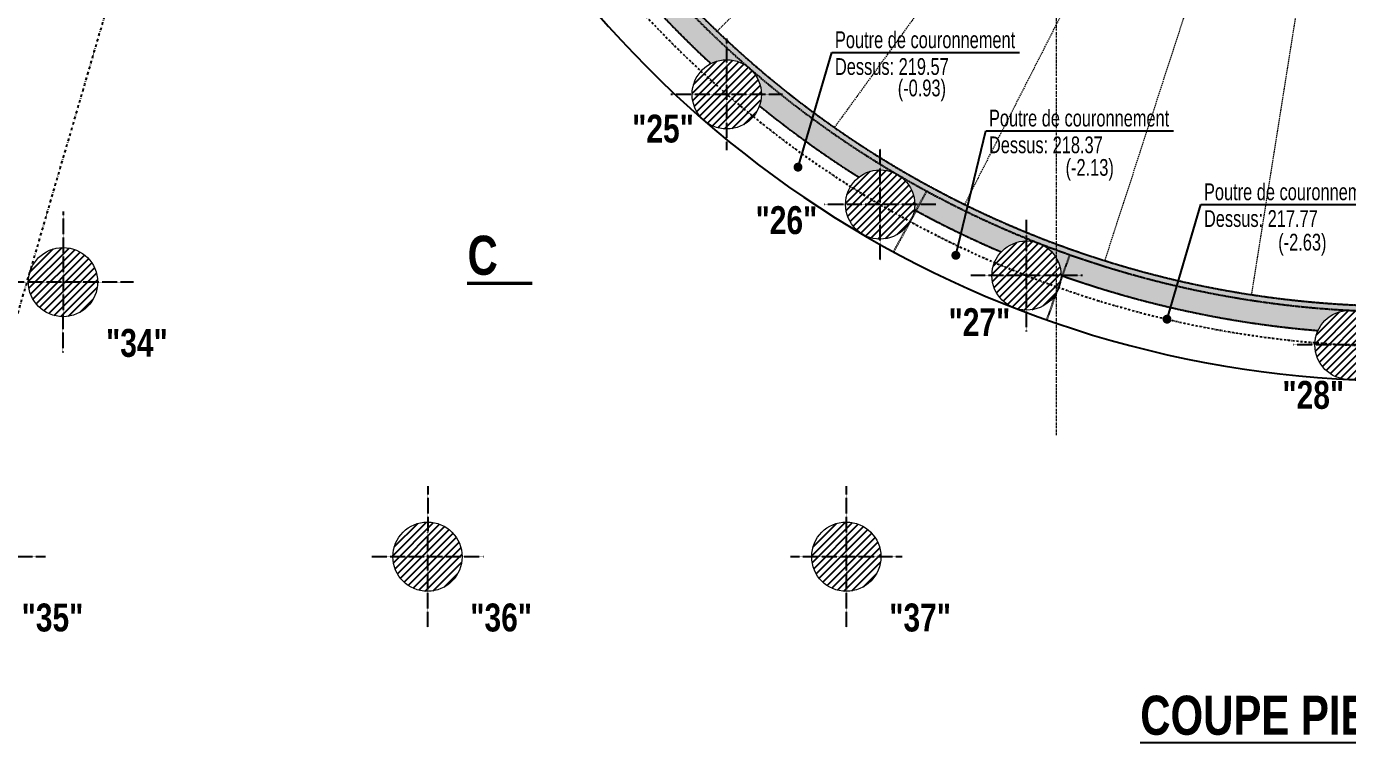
# Model space of a CAD drawing. Header units: millimetres. Extents: x -26249 to 60250, y -21218 to 23336.
# Drawn here: x -4869 to -3685, y 19034 to 19676 of the extents above; entities that cross this region are included whole.
import ezdxf
from ezdxf.enums import TextEntityAlignment as Align

# ---------------------------------------------------------------- set-up
doc = ezdxf.new("R2010")
doc.units = ezdxf.units.MM
for name, pattern in [('CACHEX2', [19.049999999999997, 12.7, -6.35]), ('Style de ligne -6', [1.0416400000000001, 0.625, -0.20828, 0.06943000000000005, -0.13893]), ('TIRETPTX2', [50.8, 25.4, -12.7, 0, -12.7])]:
    doc.linetypes.add(name, pattern=pattern)
for name, color, linetype in [('01_linteaux', 2, 'Continuous'), ('01_murs_sup', 2, 'CACHEX2'), ('01_poch_murs', 253, 'Continuous'), ('01_texte', 230, 'Continuous')]:
    doc.layers.add(name, color=color, linetype=linetype)
for name, color, linetype, lineweight in [('01_murs_coup', 5, 'Continuous', 60), ('01_PIEUX', 5, 'Continuous', 60), ('B Général', 7, 'Continuous', 5)]:
    doc.layers.add(name, color=color, linetype=linetype, lineweight=lineweight)
doc.styles.add('impact', font='impact.ttf')
doc.styles.add('MATTE_TXT', font='arial.ttf')

msp = doc.modelspace()

# ---------------------------------------------------------------- hatches: boundary and pattern name
at = {"layer": '01_murs_sup', "ltscale": 3}
h = msp.add_hatch(dxfattribs=at)
h.set_pattern_fill('DASH', color=256, scale=2.5, angle=135)
h.set_pattern_definition([(135, (-36463.22581601088, 30763.86066775618), (-11.22532015133644, 8.881784197001252e-16), [7.9375, -7.9375])])
h.paths.add_polyline_path([(-3654.464124882861, 19400.10324733657, 0.004762977334731491), (-3637.109016662338, 19399.93791961176), (-3637.109016662338, 19424.93791961176, -0.3601863127720151), (-4507.511875028997, 20145.4239801772), (-4510.86897418614, 20284.24160106926), (-4535.876283652511, 20284.24160106926), (-4532.981275953784, 20164.53167818957, -0.328755579086408), (-4511.15118572509, 20134.91896546706, -0.2553953403699329), (-4525.407047225241, 20108.83000562008, 0.0607162150579909), (-4450.856363100813, 19901.38174988124, -0.4496334161170364), (-4416.163757595963, 19870.60246034126, -0.1753608633251767), (-4423.341851519066, 19850.76520269652, 0.0183685325610835), (-4387.444478626776, 19794.29714061864, -0.491380289685318), (-4348.591397186583, 19764.30832417162, -0.1403270855772348), (-4353.288141638654, 19747.90287545539, 0.0395373220202395), (-4255.732730053942, 19642.18856355257, -0.5620629895725258), (-4210.488196707718, 19614.65506995389, -0.08428613952208842), (-4212.225258357654, 19604.42372404436, 0.03011723266168123), (-4123.177801207477, 19540.44578033271, -0.6241365282366931), (-4073.143853298718, 19515.97725305772, -0.03818521046560838), (-4073.504412416192, 19511.26294903632, 0.02375934588113334), (-3995.665419167499, 19473.46654325161, -0.6784920947086606), (-3942.013371457162, 19452.47747531211, 0.06483465551945174), (-3712.0016480832, 19403.02157227636, -0.6784920947094676)])
at = {"layer": '01_poch_murs', "ltscale": 3}
h = msp.add_hatch(color=256, dxfattribs=at)
h.dxf.hatch_style = 1
h.paths.add_polyline_path([(-4338.539643965652, 20902.89354337593), (-4344.658538216141, 20902.89354337593, -0.3180508282352435), (-4371.798363718352, 20879.52327624067), (-4398.444931358603, 20790.71750250977, -0.2237955367623), (-4387.180582958887, 20766.81135150397, -0.0989730332683549), (-4389.563003588524, 20754.89354335897), (-4382.997205058125, 20754.89354335897)])
h.paths.add_polyline_path([(-4382.997205058125, 20754.89354335897), (-4389.563003588524, 20754.89354335897, -0.2738205389931518), (-4414.866458338651, 20735.98901255961), (-4441.596743641845, 20646.90423059273, -0.2206120316884544), (-4430.621032829864, 20623.23932318715, -0.3797029099391365), (-4457.933136655885, 20592.45946903204), (-4484.543284126668, 20503.77507383563, -0.2332341861448612), (-4472.408646955346, 20479.17633229581, -0.3935893677039963), (-4501.211808828566, 20448.25427055594), (-4527.691760759028, 20360.10204650557, -0.2331529290483469), (-4515.56470562627, 20335.50912166858, -0.319497893530359), (-4536.40780508016, 20306.22026079458), (-4535.876283652515, 20284.24160106926), (-4510.868974186144, 20284.24160106926), (-4511.875355110924, 20325.85592318174), (-4425.031295151877, 20614.96132076927, -0.2017052976723167), (-4423.916096719835, 20618.67383589392)])
h.paths.add_polyline_path([(-4510.868974186144, 20284.24160106926), (-4535.876283652515, 20284.24160106926), (-4532.981275953787, 20164.53167818957, -0.240193406139965), (-4512.799732564656, 20144.89354302056), (-4507.499047189709, 20144.89354302056)])
h.paths.add_polyline_path([(-4507.410840745475, 20144.89354302056), (-4512.799732564656, 20144.89354302056, -0.08208067854084693), (-4511.15118572509, 20134.91896546706, -0.2553953403699564), (-4525.407047225237, 20108.83000562008, 0.06071621505799004), (-4450.856363100816, 19901.38174988124, -0.4275821226648376), (-4416.248535813773, 19872.89354352569), (-4407.247396811881, 19872.89354352569, -0.0823424598027251)])
h.paths.add_polyline_path([(-4407.247396811881, 19872.89354352569), (-4416.248535813773, 19872.89354352569, -0.01849544733234873), (-4416.163757595963, 19870.60246034126, -0.1753608633251162), (-4423.341851519073, 19850.76520269653, 0.01836853256108628), (-4387.44447862678, 19794.29714061865, -0.4913802896853491), (-4348.591397186583, 19764.30832417162, -0.1403270855772685), (-4353.288141638657, 19747.9028754554, 0.03953732202023931), (-4255.732730053945, 19642.18856355257, -0.5620629895725672), (-4210.488196707718, 19614.6550699539, -0.08428613952210955), (-4212.225258357657, 19604.42372404436, 0.03011723266168123), (-4123.177801207481, 19540.44578033271, -0.6241365282367337), (-4073.143853298718, 19515.97725305772, -0.03818521046564254), (-4073.504412416192, 19511.26294903632, 0.02375934588113227), (-3995.665419167499, 19473.46654325162, -0.5039318466159735), (-3946.157284627736, 19467.78850267686), (-3946.157284627736, 19480.58548355368, -0.1761228929484361)])
h.paths.add_polyline_path([(-3946.157284627736, 19480.58548355368), (-3946.157284627736, 19467.78850267686, -0.1300830585756377), (-3942.013371457169, 19452.47747531211, 0.06483465551945258), (-3712.0016480832, 19403.02157227636, -0.6784920947093999), (-3654.464124882861, 19400.10324733657, 0.00476297733473737), (-3637.10901666232, 19399.93791961176), (-3637.10901666232, 19424.93791961176, -0.08931239155495223)])
h.paths.add_polyline_path([(-3416.87601031265, 19426.95917387509, 0.02604617036680619), (-3326.159825028988, 19454.64848243379), (-3326.159825028988, 19481.29546636906, -0.08988955722728205), (-3637.10901666232, 19424.93791961176), (-3637.10901666232, 19399.93791961176, 0.04526015738333872), (-3473.191108761404, 19414.80627779267, -0.6784920947092021)])
h.paths.add_polyline_path([(-3136.201687571162, 19550.00898228401, -0.05889174878906539), (-3137.055875286407, 19557.23601498715, -0.5957938614645502), (-3089.106366612146, 19583.19201921934, 0.03959186487785327), (-2981.246187807536, 19678.66823844195, -0.1147067523628241), (-2984.425078554314, 19692.34251648213, -0.5230756100816644), (-2942.593042743951, 19721.38846284652, 0.04294216703885226), (-2852.093396020244, 19848.69179972766), (-2852.093396020244, 19860.6024523671), (-2845.200583229825, 19860.6024523671, 0.003863409831604287), (-2838.336129929592, 19872.89354352569), (-2866.970636512795, 19872.89354352569, -0.1755326228551475), (-3326.159825028988, 19481.29546636906), (-3326.159825028988, 19454.64848243379, 0.003037314479553304), (-3315.779780040752, 19458.48937471759, -0.6786650772585141), (-3262.535629202472, 19480.5068403482, 0.03963135764520337)])
h.paths.add_polyline_path([(-2776.143161237555, 20013.1816505045), (-2776.143161237558, 20144.89354302056), (-2788.098574887221, 20144.89354302056), (-2788.098656377208, 20134.6024602113), (-2788.099266095634, 20057.60327246956, -0.05685479212069951), (-2866.970636512795, 19872.89354352569), (-2838.336129929592, 19872.89354352569, 0.042186890006166)])
h.paths.add_polyline_path([(-2793.609478357112, 20110.52112698737), (-2779.008671530477, 20110.52112698737), (-2779.008671530477, 20121.09412503424), (-2793.609478357112, 20121.09412503424)], flags=25)
at = {"layer": '01_poch_murs'}
h = msp.add_hatch(dxfattribs=at)
h.set_pattern_fill('ANSI31', color=256, scale=1.5)
h.set_pattern_definition([(45, (-22450.18052894817, 28317.92274504531), (-3.367596045400932, 3.367596045400933), [])])
h.paths.add_polyline_path([(-4241.488196707718, 19645.6550699539, 0.4142135623730951), (-4272.488196707718, 19614.6550699539), (-4241.488196707718, 19614.6550699539)])
h.paths.add_polyline_path([(-4241.488196707718, 19614.6550699539), (-4272.488196707718, 19614.6550699539, 0.4142135623730951), (-4241.488196707718, 19583.6550699539)])
h.paths.add_polyline_path([(-4241.488196707718, 19645.6550699539), (-4241.488196707718, 19614.6550699539), (-4210.488196707718, 19614.6550699539, 0.4142135623730951)])
h.paths.add_polyline_path([(-4210.488196707718, 19614.6550699539), (-4241.488196707718, 19614.6550699539), (-4241.488196707718, 19583.6550699539, 0.4142135623730951)])
h = msp.add_hatch(dxfattribs=at)
h.set_pattern_fill('ANSI31', color=256, scale=1.5)
h.set_pattern_definition([(45, (-22312.83618553916, 28219.24492814914), (-3.367596045400932, 3.367596045400933), [])])
h.paths.add_polyline_path([(-4104.143853298718, 19546.97725305772, 0.4142135623730951), (-4135.143853298718, 19515.97725305772), (-4104.143853298718, 19515.97725305772)])
h.paths.add_polyline_path([(-4104.143853298718, 19515.97725305772), (-4135.143853298718, 19515.97725305772, 0.4142135623730951), (-4104.143853298718, 19484.97725305772)])
h.paths.add_polyline_path([(-4104.143853298718, 19546.97725305772), (-4104.143853298718, 19515.97725305772), (-4073.143853298718, 19515.97725305772, 0.4142135623730951)])
h.paths.add_polyline_path([(-4073.143853298718, 19515.97725305772), (-4104.143853298718, 19515.97725305772), (-4104.143853298718, 19484.97725305772, 0.4142135623730951)])
h = msp.add_hatch(dxfattribs=at)
h.set_pattern_fill('ANSI31', color=256, scale=1.5)
h.set_pattern_definition([(45, (-23044.58898993446, 28149.70683072924), (-3.367596045400932, 3.367596045400933), [])])
h.paths.add_polyline_path([(-4835.896657694017, 19477.43915563782, 0.4142135623730951), (-4866.896657694017, 19446.43915563782), (-4835.896657694017, 19446.43915563782)])
h.paths.add_polyline_path([(-4835.896657694017, 19446.43915563782), (-4866.896657694017, 19446.43915563782, 0.4142135623730951), (-4835.896657694017, 19415.43915563782)])
h.paths.add_polyline_path([(-4835.896657694017, 19477.43915563782), (-4835.896657694017, 19446.43915563782), (-4804.896657694017, 19446.43915563782, 0.4142135623730951)])
h.paths.add_polyline_path([(-4804.896657694017, 19446.43915563782), (-4835.896657694017, 19446.43915563782), (-4835.896657694017, 19415.43915563782, 0.4142135623730951)])
h = msp.add_hatch(dxfattribs=at)
h.set_pattern_fill('ANSI31', color=256, scale=1.5)
h.set_pattern_definition([(45, (-22181.70521706146, 28155.57145180174), (-3.367596045400932, 3.367596045400933), [])])
h.paths.add_polyline_path([(-3973.012884821013, 19483.30377671032, 0.4142135623730951), (-4004.012884821013, 19452.30377671032), (-3973.012884821013, 19452.30377671032)])
h.paths.add_polyline_path([(-3973.012884821013, 19452.30377671032), (-4004.012884821013, 19452.30377671032, 0.4142135623730951), (-3973.012884821013, 19421.30377671032)])
h.paths.add_polyline_path([(-3973.012884821013, 19483.30377671032), (-3973.012884821013, 19452.30377671032), (-3942.012884821013, 19452.30377671032, 0.4142135623730951)])
h.paths.add_polyline_path([(-3942.012884821013, 19452.30377671032), (-3973.012884821013, 19452.30377671032), (-3973.012884821013, 19421.30377671032, 0.4142135623730951)])
h = msp.add_hatch(dxfattribs=at)
h.set_pattern_fill('ANSI31', color=256, scale=1.5)
h.set_pattern_definition([(45, (-21892.50550168574, 28093.38926007784), (-3.367596045400932, 3.367596045400933), [])])
h.paths.add_polyline_path([(-3683.813169445295, 19421.12158498643, 0.4142135623730951), (-3714.813169445295, 19390.12158498643), (-3683.813169445295, 19390.12158498643)])
h.paths.add_polyline_path([(-3683.813169445295, 19390.12158498643), (-3714.813169445295, 19390.12158498643, 0.4142135623730951), (-3683.813169445295, 19359.12158498643)])
h.paths.add_polyline_path([(-3683.813169445295, 19421.12158498643), (-3683.813169445295, 19390.12158498643), (-3652.813169445295, 19390.12158498643, 0.4142135623730951)])
h.paths.add_polyline_path([(-3652.813169445295, 19390.12158498643), (-3683.813169445295, 19390.12158498643), (-3683.813169445295, 19359.12158498643, 0.4142135623730951)])
h = msp.add_hatch(dxfattribs=at)
h.set_pattern_fill('ANSI31', color=256, scale=1.5)
h.set_pattern_definition([(45, (-22718.17918855472, 27903.6837232949), (-3.367596045400932, 3.367596045400933), [])])
h.paths.add_polyline_path([(-4509.486856314272, 19231.41604820348, 0.4142135623730951), (-4540.486856314272, 19200.41604820348), (-4509.486856314272, 19200.41604820348)])
h.paths.add_polyline_path([(-4509.486856314272, 19200.41604820348), (-4540.486856314272, 19200.41604820348, 0.4142135623730951), (-4509.486856314272, 19169.41604820348)])
h.paths.add_polyline_path([(-4509.486856314272, 19231.41604820348), (-4509.486856314272, 19200.41604820348), (-4478.486856314272, 19200.41604820348, 0.4142135623730951)])
h.paths.add_polyline_path([(-4478.486856314272, 19200.41604820348), (-4509.486856314272, 19200.41604820348), (-4509.486856314272, 19169.41604820348, 0.4142135623730951)])
h = msp.add_hatch(dxfattribs=at)
h.set_pattern_fill('ANSI31', color=256, scale=1.5)
h.set_pattern_definition([(45, (-22343.13137799457, 27903.6837232949), (-3.367596045400932, 3.367596045400933), [])])
h.paths.add_polyline_path([(-4134.439045754121, 19231.41604820348, 0.4142135623730951), (-4165.439045754121, 19200.41604820348), (-4134.439045754121, 19200.41604820348)])
h.paths.add_polyline_path([(-4134.439045754121, 19200.41604820348), (-4165.439045754121, 19200.41604820348, 0.4142135623730951), (-4134.439045754121, 19169.41604820348)])
h.paths.add_polyline_path([(-4134.439045754121, 19231.41604820348), (-4134.439045754121, 19200.41604820348), (-4103.439045754121, 19200.41604820348, 0.4142135623730951)])
h.paths.add_polyline_path([(-4103.439045754121, 19200.41604820348), (-4134.439045754121, 19200.41604820348), (-4134.439045754121, 19169.41604820348, 0.4142135623730951)])

# ---------------------------------------------------------------- linework, layer by layer
at = {"layer": '01_linteaux', "linetype": 'TIRETPTX2', "ltscale": 0.01}
for p, q in [((-4241.488196707718, 19564.6550699539), (-4241.488196707718, 19664.6550699539)), ((-4191.488196707718, 19614.6550699539), (-4291.488196707718, 19614.6550699539)), ((-4104.143853298718, 19465.97725305772), (-4104.143853298718, 19565.97725305772)), ((-4054.143853298718, 19515.97725305772), (-4154.143853298718, 19515.97725305772)), ((-4835.796657694014, 19509.59728418148), (-4835.996657694015, 19383.28102709416)), ((-3973.012884821013, 19402.30377671032), (-3973.012884821013, 19502.30377671032)), ((-3923.012884821013, 19452.30377671032), (-4023.012884821013, 19452.30377671032)), ((-4772.738529150354, 19446.43915563782), (-4899.054786237675, 19446.43915563782)), ((-3633.813169445295, 19390.12158498643), (-3733.813169445295, 19390.12158498643)), ((-4509.286856314271, 19263.57417674714), (-4509.486856314272, 19137.25791965982)), ((-4134.439045754121, 19263.57417674714), (-4134.439045754121, 19137.25791965982)), ((-4851.60481255935, 19200.41604820348), (-4951.60481255935, 19200.41604820348)), ((-4459.486856314272, 19200.41604820348), (-4559.486856314272, 19200.41604820348)), ((-4084.439045754121, 19200.41604820342), (-4184.439045754121, 19200.41604820342))]:
    msp.add_line(p, q, dxfattribs=at)
at = {"layer": '01_linteaux', "linetype": 'CACHEX2', "ltscale": 0.05}
for p, q in [((-4091.950505590297, 19473.48450601205), (-4062.35955877651, 19527.96730941518)), ((-3954.776211522609, 19412.44108972886), (-3934.109510492874, 19470.89523815776))]:
    msp.add_line(p, q, dxfattribs=at)
at = {"layer": '01_linteaux', "linetype": 'TIRETPTX2', "ltscale": 0.07}
msp.add_arc((-3637.109016662345, 20310.93791961176), 922.0000000000022, 186.4389118412257, 321.9287470646286, dxfattribs=at)
at = {"layer": '01_linteaux', "linetype": 'Continuous', "ltscale": 0.05}
msp.add_arc((-3637.109016662345, 20310.93791961176), 952.9999999999993, 190.4301999000964, 319.9632770121697, dxfattribs=at)
at = {"layer": '01_linteaux', "linetype": 'CACHEX2', "ltscale": 0.05}
msp.add_arc((-3637.109016662345, 20310.93791961176), 890.9999999999993, 190.7402776951388, 324.9042889715441, dxfattribs=at)
at = {"layer": '01_linteaux', "color": 5, "linetype": 'TIRETPTX2', "ltscale": 0.1}
msp.add_open_spline([(-4977.905443033955, 19070.36066775617), (-4823.606738590721, 19599.07212469317), (-4669.308034147491, 20127.78358163017)], degree=2, dxfattribs=at)
at = {"layer": '01_murs_coup', "linetype": 'Continuous', "lineweight": 5}
for radius, start, end in [(885.9999999999993, 190.7666960635803, 343.3855078083294), (911.0000000000007, 218.1731940701555, 227.2297636997276), (911.0000000000007, 230.853743102034, 237.7540186018956), (911.0000000000007, 241.3779980041958, 246.8222146982665), (910.9999999999993, 250.4461941007212, 265.284434855362)]:
    msp.add_arc((-3637.109016662338, 20310.93791961176), radius, start, end, dxfattribs=at)
at = {"layer": '01_murs_sup', "ltscale": 0.05}
for radius, start, end in [(885.9999999999993, 190.7666960635803, 343.3859497624939), (911.0000000000007, 218.1731940701555, 227.2297636997276), (911.0000000000007, 230.853743102034, 237.7540186018956), (911.0000000000007, 241.3779980041958, 246.8222146982665), (910.9999999999993, 250.4461941007212, 265.284434855362)]:
    msp.add_arc((-3637.109016662338, 20310.93791961176), radius, start, end, dxfattribs=at)
at = {"layer": '01_PIEUX', "linetype": 'Continuous', "lineweight": 5}
for centre in [(-4241.488196707718, 19614.6550699539), (-4104.143853298718, 19515.97725305772), (-4835.896657694017, 19446.43915563782), (-3973.012884821013, 19452.30377671032), (-3683.813169445295, 19390.12158498643), (-4509.486856314272, 19200.41604820348), (-4134.439045754121, 19200.41604820348)]:
    msp.add_circle(centre, 31, dxfattribs=at)
at = {"layer": '01_poch_murs', "linetype": 'CACHEX2', "lineweight": 5, "ltscale": 0.1}
for p, q in [((-3863.383186641991, 20057.96743108956), (-4250.115251200188, 19671.23536653125)), ((-3825.200297395879, 20025.35616286928), (-4145.110213813719, 19585.03793773219)), ((-3782.385976578937, 19999.11951332899), (-4028.508076067852, 19516.07769523487)), ((-3735.994454862261, 19979.90351585483), (-3903.040354021579, 19465.7891020593)), ((-3687.168045475149, 19968.18133207884), (-3771.583604919973, 19435.20246577142))]:
    msp.add_line(p, q, dxfattribs=at)
at = {"layer": '01_texte'}
for p, q in [((-4177.682895552933, 19549.41808350276), (-4147.477699481768, 19652.25423404147)), ((-4147.477699481768, 19652.25423404147), (-3979.317894953276, 19652.25423404147)), ((-4036.304479344091, 19470.44380655648), (-4009.54351894331, 19582.07630656539)), ((-4009.54351894331, 19582.07630656539), (-3841.383714414818, 19582.07630656539)), ((-3847.189799477286, 19413.19070313495), (-3816.984603406121, 19516.02685367365)), ((-3816.984603406121, 19516.02685367365), (-3648.824798877629, 19516.02685367365))]:
    msp.add_line(p, q, dxfattribs=at)
at = {"layer": '01_texte', "const_width": 4}
for points in [[(-4179.682895552933, 19549.41808350276, 1), (-4175.682895552933, 19549.41808350276, 1)], [(-4038.304479344091, 19470.44380655648, 1), (-4034.304479344091, 19470.44380655648, 1)], [(-3849.189799477286, 19413.19070313495, 1), (-3845.189799477286, 19413.19070313495, 1)]]:
    msp.add_lwpolyline(points, format="xyb", close=True, dxfattribs=at)
at = {"layer": '01_texte', "const_width": 3}
msp.add_lwpolyline([(-4415.61176131405, 19445.33112104308), (-4474.112168967431, 19445.33112104308)], dxfattribs=at)
at = {"layer": 'B Général', "color": 1, "linetype": 'Style de ligne -6', "lineweight": 13, "ltscale": 3, "true_color": 0xff0000}
msp.add_line((-3946.157284627736, 19309.25905954434), (-3946.157284627736, 22304.26266955586), dxfattribs=at)

# ---------------------------------------------------------------- texts
at = {"layer": '01_texte', "style": 'MATTE_TXT', "width": 0.7}
for s, p in [('Poutre de couronnement', (-4144.594687251878, 19651.55362302622)), ('Dessus: 219.57', (-4144.594687251878, 19627.58824724825)), ('(-0.93)', (-4088.33399361677, 19608.37637105247)), ('Poutre de couronnement', (-4006.660506713421, 19581.37569555014)), ('Dessus: 218.37', (-4006.660506713421, 19557.41031977217)), ('(-2.13)', (-3938.025565346028, 19537.18018977642)), ('Poutre de couronnement', (-3814.101591176232, 19515.3262426584)), ('Dessus: 217.77', (-3814.101591176232, 19491.36086688043)), ('(-2.63)', (-3747.582948787423, 19470.21342808093))]:
    msp.add_text(s, height=15, dxfattribs=at).set_placement(p, align=Align.BOTTOM_LEFT)
at = {"layer": '01_texte', "style": 'impact'}
for s, height, rotation, p in [('"25"', 25, 5.169332623788947e-08, (-4298.564592700533, 19563.99286701635)), ('"26"', 25, 5.169332623788947e-08, (-4188.058844162622, 19481.96109890322)), ('C', 35, 5.174543644579057e-08, (-4460.092469560894, 19442.47857700702)), ('"27"', 25, 5.169332623788947e-08, (-4015.19859691274, 19390.55327789896)), ('"34"', 25, 5.169332623788947e-08, (-4769.758490702157, 19371.9780188129)), ('"28"', 25, 5.169332623788947e-08, (-3716.206079124115, 19325.3929852346)), ('"35"', 25, 5.169332623788947e-08, (-4845.366645567492, 19125.95491137856)), ('"36"', 25, 5.169332623788947e-08, (-4443.548689322413, 19125.95491137856)), ('"37"', 25, 5.169332623788947e-08, (-4068.300878762266, 19125.95491137856))]:
    msp.add_text(s, height=height, rotation=rotation, dxfattribs=at).set_placement(p, align=Align.BOTTOM_CENTER)
msp.add_text('%%UCOUPE PIEUX "22" à "25"', height=35, dxfattribs=at).set_placement((-3639.363385524679, 19030.3400660841), align=Align.BOTTOM_CENTER)

doc.saveas('drawing.dxf')
